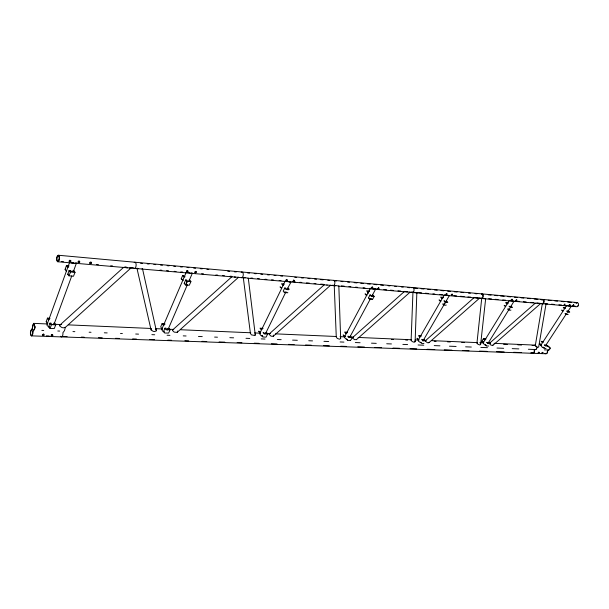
<?xml version="1.0" encoding="UTF-8"?>
<svg xmlns="http://www.w3.org/2000/svg" width="609" height="609" viewBox="0 0 609 609"><rect width="100%" height="100%" fill="white"/><g stroke="black" fill="none" stroke-linecap="round" stroke-linejoin="round"><path stroke-width="0.91" d="M562.244 310.423C564.695 312.12 560.508 309.715 561.917 310.057M546.045 348.34C545.42 349.155 541.728 347.244 543.533 347.275M416.853 292.48L415.125 341.695L414.196 342.273L412.194 341.573L411.121 340.302L412.948 292.259M566.644 305.551L540.792 345.333L542.025 347.084L544.279 347.632M540.274 344.207L541.157 344.839L539.536 343.712L539.97 343.887M286.055 279.866L286.222 280.574L287.182 280.132L286.534 279.394M482.161 298.166L485.647 298.836L480.623 344.428L479.877 344.976L478.035 344.321L476.946 343.126L481.727 298.296M510.578 306.906L514.057 301.143L510.273 300.618M510.943 310.065C510.251 310.887 506.246 308.824 508.203 308.892M504.785 305.741C507.343 307.545 502.935 305.002 504.465 305.36M287.867 287.89C292.693 278.914 291.353 283.116 285.887 281.084M167.947 328.441L169.218 328.388L170.063 329.781L168.647 333.054L164.674 333.039L163.532 331.486L164.948 328.205C166.63 327.931 165.884 328.281 166.067 329.035C171.441 330.931 167.955 326.104 167.239 330.078M489.392 343.133L488.471 342.456L489.194 342.471L490.169 343.651L487.938 343.56L486.72 342.365L487.771 343.057L490.23 343.171M488.654 346.011L486.408 346.034L485.419 344.694M485.738 344.983L486.241 345.531M542.855 303.449L546.029 304.074L538.691 346.856L538.09 347.374L536.384 346.757L535.296 345.623L542.337 303.625M511.187 300.679L509.314 300.519L483.188 342.837L484.361 344.679L486.264 345.417M485.868 338.878L483.417 338.65L484.383 339.83C486.857 340.484 481.513 338.322 485.807 339.251M483.417 338.65L481.886 341.23L483.584 342.311L483.059 342.129M515.952 300.108L515.732 300.496L516.592 300.77L516.889 299.978L515.952 300.717L516.668 299.757M539.018 352.192L538.318 353.037L539.224 352.405L538.112 352.817L538.447 352.169M542.809 352.345L542.132 353.159L543.015 352.55L541.926 352.946L542.254 352.314M549.919 348.424L549.874 347.83M535.296 345.623L535.38 345.234M409.804 292.259L405.64 291.505M446.032 301.356L449.366 295.525L445.263 294.954M446.268 305.048C445.423 305.901 441.106 303.739 443.306 303.792M439.858 300.45L440.726 300.998M423.94 343.392C421.542 344.854 419.654 340.637 421.154 342.814M444.425 294.741L418.261 340.02L418.497 341.238L420.408 342.532M535.204 303.236L489.529 343.248L490.481 344.839L492.293 345.486L493.016 344.945M534.382 350.419L534.732 349.878M47.791 323.417L46.923 323.158L46.2 321.666L47.487 318.096L50.037 318.294M66.663 271.089L65.879 270.799L65.102 269.345L66.465 265.562L69.061 265.859M70.469 260.271L70.971 261.215L69.753 261.931L47.03 324.597L47.091 325.541L49.108 327.117M48.659 326.713L49.953 323.143C52.975 322.435 48.88 325.396 54.589 324.277C53.995 323.333 52.876 322.953 54.993 323.364L55.739 324.871L54.254 328.578L49.717 328.396L48.659 326.713L49.192 326.508M70.789 270.723L70.005 270.792L70.332 271.386L73.849 271.743L72.715 270.792L74.229 270.891L75.029 272.36L70.652 271.979L68.855 275.915L67.736 274.263L69.114 270.472L70.789 270.723L70.233 272.231M50.151 328.304L51.438 324.658L55.739 324.871M54.132 324.057L71.786 275.847M73.423 271.386L76.361 263.347L71.07 262.89M476.946 343.126L477.098 342.715M75.029 272.36L73.468 276.273L69.289 275.847M186.453 271.271L186.75 271.873L187.869 271.218M194.796 272.01L195.078 272.604L196.197 271.949M162.321 328.426L161.552 328.19L160.723 326.805L162.116 323.531L164.765 323.729M182.883 280.46L181.216 278.846L182.692 275.39L183.484 275.527M164.095 331.981L162.77 331.296L161.705 329.522L186.278 272.177M184.207 283.413L185.692 279.95C188.128 279.493 185.273 281.868 189.841 281.099C189.239 280.292 188.12 279.866 190.016 280.307L190.922 281.662L189.3 285.248L185.41 284.943L184.207 283.413L184.725 283.261M185.73 284.806L187.222 281.343L190.922 281.662M185.76 284.875L187.252 281.411L186.59 281.32L185.692 279.95M168.305 328.875L187.405 284.669M189.277 280.33L192.277 273.395L186.742 272.451M70.804 260.903L70.378 261.459L69.045 261.337M79.672 261.687L79.246 262.235L77.929 262.121L78.614 260.995L79.345 261.055L79.84 261.992L79.421 262.54L78.097 262.426L78.782 261.299L79.513 261.368M51.369 334.547L51.263 335.544L52.64 335.224L52.663 334.592M91.411 262.723L90.985 263.263L89.69 263.149M372.525 299.445L374.17 296.385L373.165 295.19L372.221 295.137L373.248 295.898L371.147 295.73L370.219 294.779L368.376 297.885L369.64 299.225L372.579 299.331M371.939 296.004L375.624 289.123L371.155 288.506M371.68 298.791L370.257 298.737M346.628 338.909L347.495 340.423L350.426 340.416M351.888 337.721L350.426 336.183L350.061 336.442L351.043 337.127L348.957 337.043L348.774 336.313L347.8 336.252C348.599 339.517 354.956 335.072 350.373 340.538M370.516 288.202L344.26 337.356L346.605 339.495M473.886 297.801L425.204 340.911L427.282 342.646L428.249 342.852L429.139 342.281M262.015 336.016L260.797 335.376L259.64 333.724L285.294 280.871M287.859 292.754L284.441 292.617L283.2 291.193L284.753 288.004C286.786 287.562 284.7 289.785 288.422 289.054C287.89 288.354 286.732 287.89 288.453 288.308C291.391 290.577 284.936 289.945 284.753 288.004M265.828 332.978L285.781 292.145M267.656 333.983L264.26 333.968L263.073 332.522C265.098 331.974 262.867 334.394 266.689 333.473C266.08 332.727 265.113 332.324 266.742 332.681L267.656 333.983L266.087 337.135L262.784 337.005L261.596 335.559L262.015 335.384M411.121 340.302L411.349 339.868M367.729 293.591C370.508 291.734 364.486 291.171 369.61 291.604M349.855 337.059L370.584 298.517M443.908 304.903L445.499 302.056L447.836 302.407L446.313 300.975C449.351 304.492 440.482 298.166 445.468 302.087M422.928 340.987L445.514 302.148M377.846 288.636L378.471 287.76L378.996 288.43L377.846 288.636L378.783 288.186L378.714 287.547M488.319 342.867L509.094 309.303M508.835 310.004L510.449 307.279L512.542 307.492L511.02 306.243L511.735 307.073L509.04 306.236L510.426 307.309M330.352 285.317L326.759 285.004M536.346 349.117L537.237 347.526L535.136 345.174M545.839 345.242L566.088 314.221M567.314 312.318L571.28 306.266L567.771 305.619M404.269 291.62L352.337 337.789L354.468 339.639L356.432 339.586M286.862 292.236L284.441 292.046M259.64 333.724L260.028 333.153M260.987 328.677L262.007 329.492L260.918 329.461L260.02 328.175L263.096 328.38M259.518 331.707L260.408 332.385M290.798 281.754L289.732 282.066L287.996 281.51M375.624 289.123L374.969 288.841M446.024 294.604L447.029 293.812C446.595 295.266 446.138 294.779 446.816 293.576L446.016 293.949M280.97 287.448L281.457 288.095M334.478 285.309L338.832 286.055L340.667 338.589L339.517 339.198L337.317 338.452L336.275 337.097L334.234 285.339M451.406 295.076L452.015 294.246L452.449 294.878L451.619 295.266L451.193 294.84L452.19 294.048L452.228 294.642L451.398 295.03M33.51 323.364L31.973 329.659A3.136 1.248 -87.2 0 0 30.412 332.857A3.136 1.248 -87.2 0 0 31.797 335.825A3.136 1.248 -87.2 0 0 32.871 331.593L34.447 329.416L35.208 326.972L33.51 323.364L47.586 323.973M573.046 305.71L573.609 304.987L573.975 305.406L573.176 305.87L572.825 305.497L573.389 304.774M324.521 284.563L268.927 334.212L271.096 336.198L273.258 336.282L273.464 335.095M170.063 329.781L166.09 329.758L164.948 328.205M161.705 329.522L162.253 328.913M243.387 277.377L248.297 278.199L255.285 335.026L254.836 335.521L251.426 334.866L250.428 333.42L243.265 277.339M511.21 299.689L511.575 299.301M192.185 273.19L190.861 273.51L188.912 272.908M42.516 335.171L43.551 334.288L44.099 335.232L42.752 335.536L42.364 334.851L43.399 333.968L43.962 334.295L43.947 334.912L42.6 335.216M181.216 278.846L181.817 278.853M183.766 275.953L184.87 276.752M417.142 292.899L413.298 292.168M371.657 287.402L372.091 286.961M347.374 332.187L344.664 332.057L345.547 333.389C348.569 334.052 342.25 331.738 347.587 332.75M293.195 280.49L293.66 280.026L294.383 280.597L293.348 281.198M186.461 271.089L186.993 270.586M369.374 291.064L366.648 290.828L367.592 292.122L368.521 292.114M89.789 262.578L90.368 262.03M69.723 260.21L69.137 260.957M238.446 277.346L234.267 276.981M130.524 267.549L130.92 268.021L65.658 327.117L63.511 327.84L61.92 327.558L59.728 326.059L59.712 325.252L123.665 267.305M231.823 276.798L172.484 330.086L173.42 331.616L174.684 332.209L177.204 332.316L177.645 331.045M177.204 332.316L238.606 277.209M172.484 330.086L173.07 329.56M273.258 336.282L330.611 285.202M356.349 339.715L410.146 292.107M428.934 342.715L479.587 298.144L475.446 297.58M492.879 345.356L540.739 303.449L536.91 302.932M536.354 349.124L534.725 349.87M46.2 321.666L46.619 321.529M151.413 328.776L151.07 329.918L153.171 331.326L154.595 331.585L156.376 330.9L142.476 268.592M48.629 318.69L49.002 319.459M76.117 263.111L74.45 263.438L72.235 262.768M67.637 266.179L68.642 266.97M65.102 269.345L65.521 269.231M59.712 325.252L60.497 324.696M418.695 339.464L417.873 339.441L416.906 338.307L417.439 338.391M534.664 345.234L535.144 345.181M440.855 301.112L440.033 301.067L439.02 299.948L439.553 300.047M547.788 345.805L550.369 348.066L549.478 349.635L547.521 351.012A2.04 1.621 -88.8 0 1 546.935 353.395A2.04 1.621 -88.8 0 1 544.964 353.319M547.826 346.277L549.348 347.29M130.92 268.021L126.337 267.686L124.845 267.054M366.961 295.137L366.017 295.076L365.019 293.896L365.628 294.002M260.538 332.514L259.449 332.491L258.551 331.197L259.122 331.25M163.532 331.486L164.057 331.304M283.566 285.081L282.477 285.012L281.518 283.748L283.817 284.007M164.217 324.947L162.953 324.917L162.116 323.531M479.587 298.144L479.199 298.227M142.514 269.026L137.954 268.698L136.903 268.105L151.07 329.918M184.862 276.829L183.575 276.745L182.692 275.39M67.736 274.263L68.391 274.103M540.328 303.579L540.739 303.449M540.792 345.333L541.279 345.189M572.955 305.665L573.701 304.804M564.056 304.888L564.802 304.013M483.188 342.837L483.759 342.684M511.157 300.26L511.925 299.339M371.726 288.057L372.624 287.638L372.548 286.999M571.28 306.266L569.621 305.969M418.261 340.02L418.931 339.86M514.042 301.31L512.192 300.983M344.519 336.823L345.311 336.655M425.417 340.477L426.094 340.347M535.014 349.513L535.517 349.429M544.393 349.878L548.64 349.931M449.313 295.7L447.242 295.342M352.649 337.333L353.448 337.196L351.484 337.15M375.54 289.305L373.203 288.91M269.353 333.724L270.297 333.58M281.632 288.43L279.98 286.93L280.49 286.93M46.398 335.871L49.207 335.97M63.29 336.465L67.089 336.594M81.34 337.097L84.194 337.196M98.445 337.698L102.243 337.835M115.543 338.299L119.349 338.437M132.648 338.901L136.446 339.038M149.753 339.502L154.503 339.67M167.802 340.142L171.601 340.271M184.9 340.743L188.706 340.873M202.005 341.344L206.756 341.504M219.103 341.946L224.805 342.144M237.16 342.578L241.91 342.745M254.257 343.179L259.008 343.347M271.363 343.781L277.065 343.978M288.46 344.382L294.162 344.58M305.566 344.983L311.268 345.181M323.615 345.615L329.317 345.821M340.72 346.216L346.422 346.422M357.818 346.818L364.471 347.054M374.923 347.419L381.577 347.655M392.972 348.059L399.626 348.287M410.078 348.66L416.731 348.888M427.175 349.262L434.78 349.528M444.281 349.863L451.878 350.129M462.33 350.495L468.983 350.731M479.435 351.096L487.033 351.363M496.533 351.697L504.138 351.964M513.638 352.299L521.235 352.565M530.744 352.9L532.639 352.969M31.356 335.856L545.725 353.753M41.854 330.382L43.726 330.451M57.809 330.999L59.682 331.075M72.951 331.585L74.846 331.661M89.112 332.217L91.015 332.286M104.322 332.803L107.176 332.917M120.483 333.435L122.386 333.504M135.7 334.021L138.547 334.135M151.862 334.653L154.716 334.76M167.072 335.239L169.926 335.353M183.24 335.871L186.088 335.978M198.45 336.457L202.257 336.61M214.612 337.089L217.466 337.196M229.829 337.675L233.628 337.828M245.99 338.307L249.789 338.452M261.2 338.893L265.006 339.046M277.361 339.525L281.168 339.67M292.579 340.111L297.329 340.294M308.74 340.736L312.546 340.888M323.95 341.329L328.708 341.512M340.119 341.953L343.918 342.106M355.329 342.547L360.079 342.73M371.49 343.171L376.248 343.362M386.7 343.765L391.458 343.948M402.869 344.389L407.619 344.58M418.079 344.983L423.78 345.204M434.24 345.608L439.949 345.828M449.457 346.201L456.111 346.46M465.619 346.826L471.32 347.046M480.828 347.419L487.489 347.678M496.99 348.043L503.651 348.302M512.207 348.637L518.86 348.896M528.368 349.262L535.022 349.52L534.139 350.647A1.728 1.355 -88.7 0 1 533.903 352.345M543.616 347.381L543.86 347.891M55.084 324.3L61.654 324.582M68.284 324.871L150.963 328.457M155.714 328.662L162.367 328.951M169.964 329.279L173.771 329.446M180.424 329.735L250.748 332.78M254.547 332.948L260.249 333.199M266.902 333.481L269.757 333.61M275.458 333.854L336.275 336.495M340.081 336.655L344.831 336.861M358.138 337.439L411.357 339.746M415.155 339.913L418.954 340.081M431.309 340.614L476.931 342.593M479.778 342.715L483.584 342.882M494.036 343.331L534.9 345.105M391.427 339.434L393.323 339.517M405.678 340.043L407.581 340.127M434.194 341.268L436.09 341.352M447.501 341.839L450.348 341.961M461.751 342.448L464.606 342.57M503.574 344.245L507.373 344.405M517.825 344.854L521.631 345.014M532.083 345.463L534.938 345.585M481.902 341.124L482.366 341.306M165.024 324.163L163.105 324.148L164.095 324.81M421.093 336.206L419.266 336.122L419.959 336.998L418.421 335.681L421.215 335.81M548.146 350.023L547.27 351.134A1.705 1.355 -88.8 0 1 547.331 352.01M508.287 308.999L508.523 309.517M374.116 296.492L371.231 296.263L369.96 294.931M183.248 280.14L182.586 280.018M283.436 284.951L282.469 284.327L284.121 284.403M443.291 297.809C438.51 296.697 444.387 299.072 441.616 298.311L440.634 297.093L443.398 297.436M61.547 261.527L63.443 261.695M96.549 264.58L98.437 264.74M110.739 265.813L112.627 265.981M124.929 267.046L126.817 267.214M131.552 267.625L133.44 267.793M159.961 270.099L161.857 270.267M166.592 270.678L168.487 270.838M174.166 271.332L176.062 271.5M180.797 271.911L182.692 272.078M201.632 273.73L203.528 273.89M215.845 274.964L217.74 275.131M222.475 275.542L224.371 275.71M230.05 276.204L231.945 276.364M250.855 278.016L252.735 278.176M257.455 278.587L259.343 278.755M265.006 279.242L266.894 279.409M271.606 279.82L273.494 279.988M279.158 280.475L281.046 280.642M292.366 281.624L295.198 281.876M299.91 282.287L301.798 282.447M306.517 282.858L309.349 283.109M314.061 283.52L315.949 283.68M320.669 284.091L323.501 284.334M341.413 285.895L344.237 286.146M348.949 286.557L350.837 286.717M355.549 287.128L357.43 287.296M363.086 287.783L364.966 287.95M369.678 288.361L372.51 288.605M376.278 288.932L379.102 289.176M383.815 289.587L386.639 289.838M390.407 290.166L393.239 290.409M397.943 290.82L400.775 291.064M404.543 291.391L407.368 291.642M412.08 292.054L413.975 292.213M418.71 292.624L421.55 292.876M425.341 293.203L428.18 293.454M432.915 293.865L434.811 294.033M439.546 294.444L442.385 294.687M453.743 295.677L456.59 295.928M460.374 296.256L464.165 296.583M467.948 296.918L470.795 297.162M474.578 297.489L477.418 297.74M481.209 298.067L483.082 298.235M488.7 298.722L491.516 298.966M495.262 299.293L498.071 299.537M502.76 299.948L505.569 300.191M515.876 301.09L519.622 301.417M523.367 301.737L526.176 301.988M530.865 302.391L533.674 302.635M545.839 303.693L547.704 303.861M551.434 304.18L554.228 304.424M558.895 304.835L561.696 305.079M565.426 305.398L569.156 305.726M572.886 306.053L575.68 306.297M57.71 261.741L73.788 263.134M75.683 263.294L127.715 267.808M129.603 267.968L138.121 268.706M141.912 269.041L188.326 273.06M191.165 273.312L235.683 277.164M237.579 277.331L245.138 277.986M247.97 278.229L287.593 281.67M289.481 281.83L327.223 285.103M330.048 285.347L335.711 285.842M338.535 286.085L407.322 292.046M409.202 292.213L447.067 295.494M448.962 295.654L512.078 301.128M513.95 301.288L538.31 303.404M540.183 303.564L543.921 303.891M545.786 304.051L576.571 306.723A2.093 1.713 -83.7 0 0 578.565 304.355A2.093 1.713 -83.7 0 0 576.259 302.719M195.329 271.325L196.387 272.231L195.268 272.885L194.994 272.109L196.136 271.66M70.636 260.583L69.304 261.071L69.753 261.931M91.259 262.403L90.543 262.334L89.858 263.453L91.495 263.21L91.091 262.098M187.808 270.921L187.184 270.868L186.514 271.911L187.975 271.675L187.618 270.64M140.61 263.263L142.506 263.431M147.241 263.864L149.136 264.032M153.871 264.466L155.767 264.641M160.502 265.067L162.397 265.242M167.132 265.669L169.028 265.844M173.763 266.27L175.651 266.445M180.393 266.871L182.281 267.046M187.016 267.48L188.912 267.648M193.647 268.082L195.542 268.249M200.277 268.683L202.173 268.851M206.908 269.285L208.803 269.46M227.743 271.18L229.639 271.348M234.374 271.781L236.269 271.949M247.612 272.984L249.5 273.152M254.219 273.578L256.1 273.753M260.819 274.179L262.707 274.354M267.42 274.781L269.307 274.956M274.027 275.382L275.915 275.55M280.627 275.984L282.515 276.151M294.779 277.27L296.667 277.438M301.386 277.864L303.274 278.039M307.987 278.465L309.874 278.64M314.594 279.067L316.474 279.234M320.25 279.584L323.082 279.836M327.802 280.269L329.682 280.437M334.402 280.863L336.282 281.038M340.994 281.465L342.882 281.64M347.587 282.066L349.475 282.233M354.187 282.66L357.011 282.919M360.779 283.261L363.603 283.52M367.372 283.863L370.196 284.121M373.964 284.464L376.796 284.715M380.564 285.058L383.388 285.317M388.1 285.743L389.981 285.918M394.693 286.344L396.581 286.512M401.285 286.946L403.173 287.113M407.885 287.539L409.766 287.714M414.485 288.141L417.325 288.4M421.116 288.742L423.955 289.001M427.739 289.344L430.578 289.602M434.369 289.945L437.209 290.204M441 290.546L443.839 290.805M447.623 291.155L450.462 291.406M454.253 291.757L457.093 292.016M460.876 292.358L463.715 292.617M468.45 293.043L470.346 293.218M475.081 293.645L476.976 293.82M483.584 294.421L481.704 294.246A1.926 1.431 -84.4 0 1 482.381 294.611M488.266 294.847L491.075 295.099M494.82 295.441L497.629 295.692M500.438 295.951L504.183 296.294M507.936 296.629L510.745 296.887M514.491 297.23L517.3 297.481M521.045 297.824L523.854 298.075M527.607 298.418L530.416 298.676M534.162 299.011L537.907 299.354M540.716 299.605L544.454 299.948M548.184 300.29L550.985 300.541M554.715 300.884L557.509 301.135M561.239 301.47L564.041 301.729M567.771 302.064L571.501 302.407M574.295 302.658L577.088 302.917A1.751 1.431 -83.7 0 0 576.358 303.038M58.357 255.247A3.266 1.355 -85.6 0 1 59.035 260.355A3.266 1.355 -85.6 0 1 56.721 259.876A3.266 1.355 -85.6 0 1 58.357 255.247L577.142 302.566M48.979 319.862L48.218 319.596L47.487 318.096M68.033 267.305L67.249 267.016L66.465 265.562M343.704 335.087L343.103 334.996L344.047 336.206L344.983 336.221L344.351 336.016M347.442 339.86L346.924 339.297M262.806 336.404L262.296 335.803M508.096 303.312C503.529 302.216 509.17 304.416 506.597 303.746L505.577 302.597L508.028 302.901M543.243 341.596C538.759 340.302 543.038 343.682 543.335 342.007M565.243 307.743C560.767 306.396 565.152 309.684 565.35 308.131M76.117 262.814L76.353 263.354M155.462 329.355L156.262 330.139M290.303 281.465L290.759 281.944M417.728 338.81L418.117 339.266M365.918 294.429L366.321 294.908M369.024 298.128L369.427 298.616M191.904 272.901L192.269 273.403M480.28 343.841L480.623 344.428M69.114 270.472L69.898 271.949L70.652 271.979M512.078 299.164L512.481 299.94M414.813 341.07L415.125 341.695M49.953 323.143L50.692 324.65L51.438 324.658M340.408 337.926L340.667 338.589M255.087 334.318L255.285 335.026M65.224 327.779L64.516 330.603L62.894 332.727A3.068 1.294 -87.3 0 1 62.324 336.328A3.068 1.294 -87.3 0 1 60.748 336.267M534.375 350.403L534.398 350.525A2.071 1.621 -88.7 0 1 533.796 352.931A2.071 1.621 -88.7 0 1 531.824 352.855M568.167 314.51C565.997 315.005 562.632 312.257 567.413 314.061M533.332 352.87A1.728 1.355 -88.7 0 1 532.631 352.961M333.511 280.346A2.642 1.66 -85 0 1 334.706 283.916A2.642 1.66 -85 0 1 332.103 285.103M241.179 272.238A2.855 1.591 -85.2 0 1 243.288 274.37A2.855 1.591 -85.2 0 1 241.362 277.658M547.042 352.817A1.705 1.355 -88.8 0 1 546.463 353.334M541.751 299.582A2.17 1.72 -84 0 1 544.065 301.272A2.17 1.72 -84 0 1 542.056 303.731M543.7 300.861A1.812 1.431 -84 0 1 543.456 302.665M542.847 303.244A1.812 1.431 -84 0 1 542.109 303.373M541.85 299.91A1.812 1.431 -84 0 1 542.589 299.78M577.956 305.695A1.751 1.431 -83.7 0 1 577.355 306.251M134.216 262.509A3.091 1.469 -85.4 0 1 136.142 264.786A3.091 1.469 -85.4 0 1 134.33 268.379M411.76 287.76A2.466 1.698 -84.7 0 1 413.823 288.643A2.466 1.698 -84.7 0 1 413.427 291.795A2.466 1.698 -84.7 0 1 411.235 291.993M481.757 293.865A2.307 1.72 -84.4 0 1 483.021 297.009A2.307 1.72 -84.4 0 1 480.349 298.007M482.808 295.395A1.926 1.431 -84.4 0 1 482.876 296.385M32.528 327.208L31.919 330.169A2.619 1.043 -87.2 0 0 30.625 332.841A2.619 1.043 -87.2 0 0 31.775 335.315A2.619 1.043 -87.2 0 0 32.673 331.791L33.114 330.032L33.784 329.903C36.548 327.947 32.962 320.052 32.528 327.208M547.567 346.011L545.58 346.026L544.377 344.9L546.821 345.623L546.128 344.823L547.567 346.011M286.26 280.132L286.428 280.848L287.463 280.239L286.74 279.66L286.26 280.132M293.401 280.757L293.553 281.465L294.589 280.863L293.865 280.285L293.401 280.757M371.871 287.654L371.939 288.308L372.906 287.745L372.305 287.212L371.871 287.654M511.431 299.91C510.685 300.854 512.717 300.351 512.146 299.559L511.431 299.91M564.368 304.561L564.277 305.094L565.023 304.226L564.368 304.561M569.27 304.804L569.4 305.543L570.199 305.079L569.826 304.652L569.263 305.375L569.925 304.47L569.27 304.804M52.823 335.422L52.13 335.886L51.186 335.483L52.237 334.577L52.823 335.422M567.291 311.047C570.702 313.734 566.172 308.725 569.75 312.09C569.141 312.942 565.251 310.605 567.291 311.047M425.478 340.766L422.92 340.774L421.702 339.502L422.555 339.556L422.806 340.241L424.633 340.324L423.978 339.426L425.478 340.766M58.867 260.051A2.725 1.127 -85.6 0 0 58.304 255.788A2.725 1.127 -85.6 0 0 56.941 259.647A2.725 1.127 -85.6 0 0 58.867 260.051"/></g></svg>
